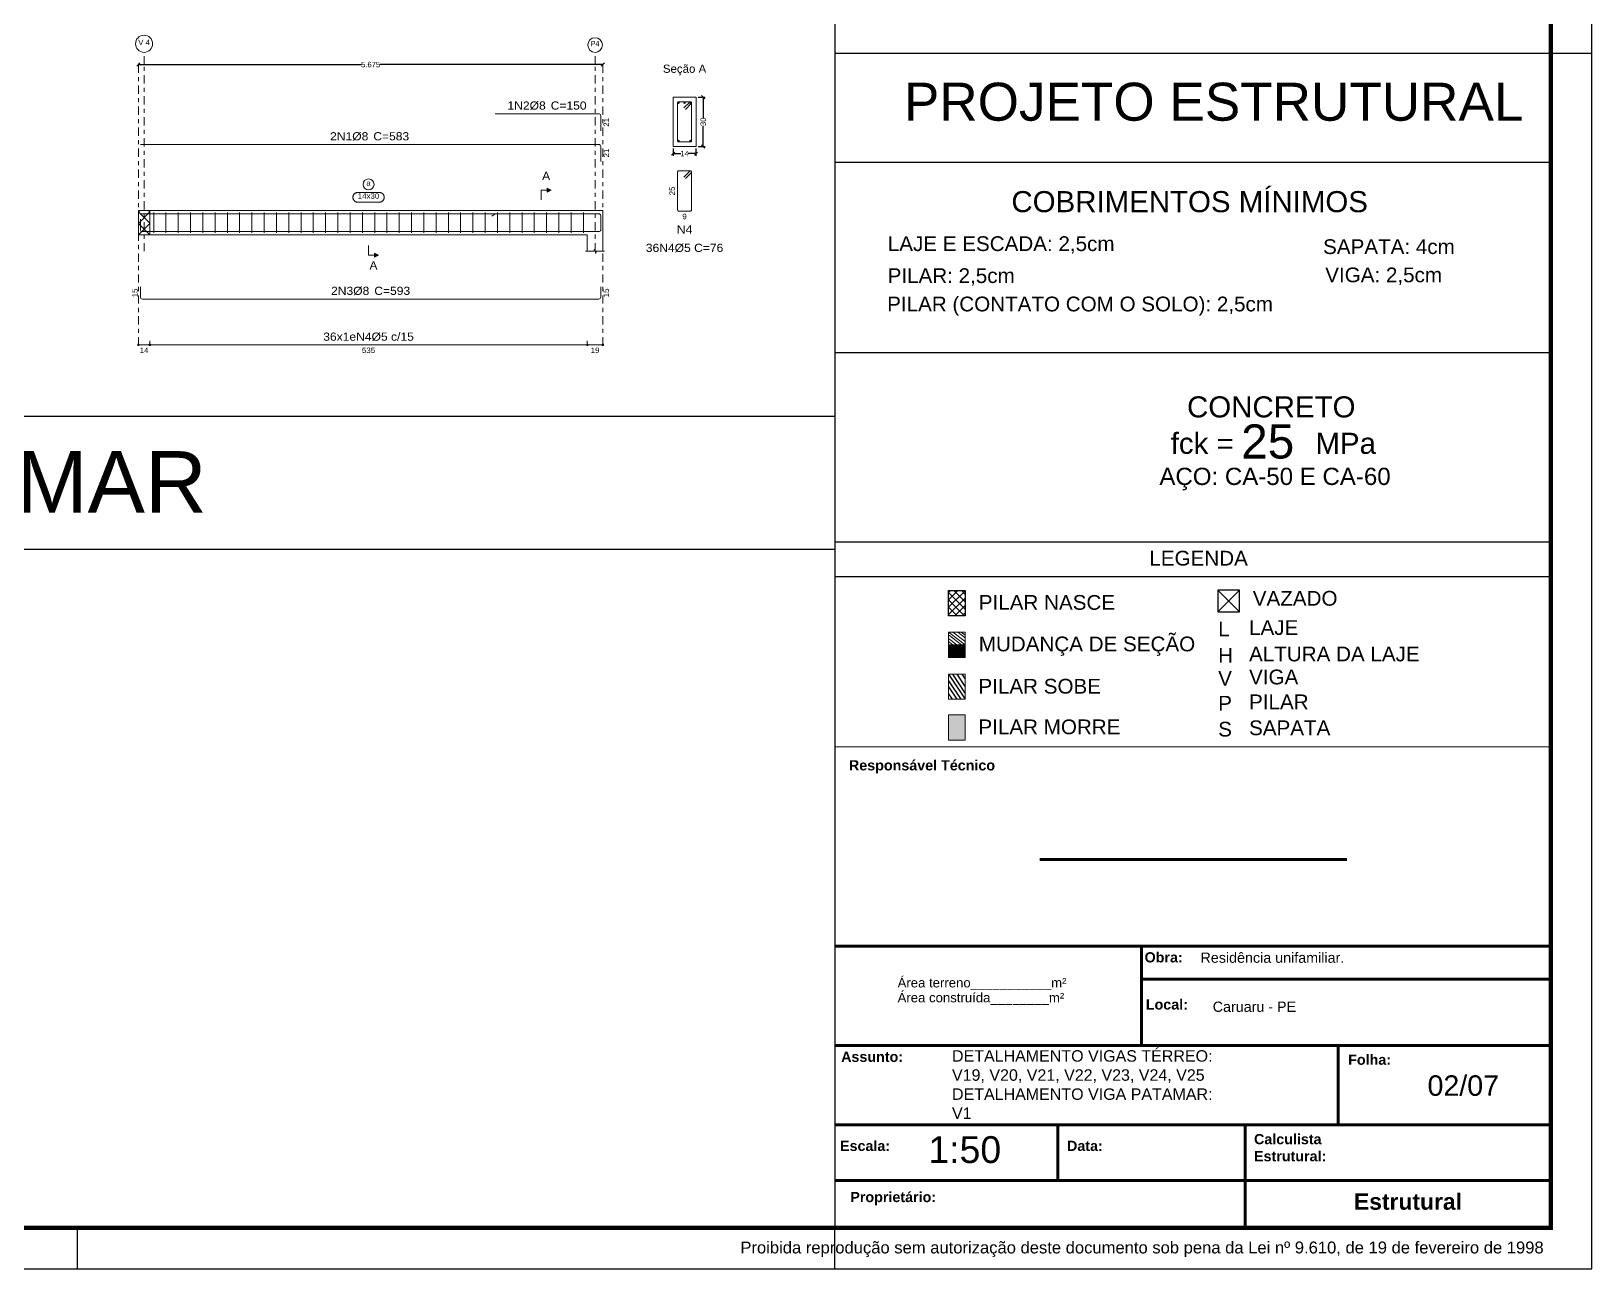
# Model space of a CAD drawing. Header units: centimetres. Extents: x 3194 to 3278, y -951 to -517.
# Drawn here: x 3240.29 to 3278.42, y -638.95 to -608.71 of the extents above; entities that cross this region are included whole.
import ezdxf
from ezdxf.enums import TextEntityAlignment as Align

# ---------------------------------------------------------------- set-up
doc = ezdxf.new("R2010")
doc.units = ezdxf.units.CM
doc.linetypes.add('CYPE_RAYAPUNTO', pattern=[0.4125, 0.2025, -0.105, 0, -0.105])
for name, color, linetype, lineweight in [('ARM_LONGITUDINAL_Ø8', 32, 'Continuous', 9), ('ARM_TRANSVERSAL_Ø5', 120, 'Continuous', 9), ('ELE_ARM_TRANS_TXT_EST', 7, 'Continuous', 9), ('ELE_CONT_NOS', 7, 'Continuous', 9), ('ELE_CONT_VIG_CONCRETO', 7, 'Continuous', 9), ('ELE_COT_COMPRIMENTO_PROJETADO', 8, 'Continuous', 0), ('ELE_COT_COT_ANCORAGENS', 8, 'Continuous', 0), ('ELE_COT_COT_EST', 8, 'Continuous', 0), ('ELE_COT_COT_LIN_APOIOS', 8, 'CYPE_RAYAPUNTO', 0), ('ELE_COT_TEXTOS_ESTRIBOS', 8, 'Continuous', 0), ('ELE_REF_COT_LIN_AUX_COTA', 8, 'CYPE_RAYAPUNTO', 9), ('ELE_REF_LINHAS_MARCAS_PLANTA', 8, 'Continuous', 9), ('ELE_REF_MARCAS_PLANTA', 8, 'Continuous', 9), ('ELE_REF_REF_NOME', 8, 'Continuous', 9), ('ELE_REF_REF_REFERENCIA', 8, 'Continuous', 9), ('ELE_REF_TEXTO_REF_NOME', 8, 'Continuous', 9), ('ELE_REF_TEXTO_REF_REFERENCIA', 8, 'Continuous', 9), ('G-ANNO-TEXT', 231, 'Continuous', 30), ('POR_ARM_LONG_ARM_TEXTOS', 7, 'Continuous', 9), ('POR_ARM_LONG_TXT_COMP', 7, 'Continuous', 9), ('SEC_CONT_VIG_CONCRETO_CORTE', 7, 'Continuous', 9), ('SEC_COTAS_SEC_DIM_VIGA', 8, 'Continuous', 0), ('SEC_COTAS_TEXTOS_DETALHE_ESTRIBOS', 8, 'Continuous', 0), ('SEC_REF_TXT_NOMES', 2, 'Continuous', 9), ('SEC_REF_TXT_POSICOES_ARM_ESTRIBOS', 7, 'Continuous', 9)]:
    doc.layers.add(name, color=color, linetype=linetype, lineweight=lineweight)
for name, color, linetype in [('ARQ-FOLHA', 7, 'Continuous'), ('Camada 1', 7, 'Continuous'), ('COTA CYPE', 31, 'Continuous'), ('PDF_1', 7, 'Continuous'), ('PDF_PILAR_BETAO', 7, 'Continuous'), ('PDF_Text', 7, 'Continuous')]:
    doc.layers.add(name, color=color, linetype=linetype)
doc.styles.add('ARIAL', font='arial.ttf')
doc.styles.add('Arial_1', font='arial.ttf')
doc.styles.add('Arial_2', font='arial.ttf', dxfattribs={"height": 5})
doc.styles.add('Arial_3', font='arial.ttf', dxfattribs={"height": 2.3})
doc.styles.add('Arial_B', font='arialbd.ttf', dxfattribs={"height": 2.5})
doc.styles.add('Arial_B_1', font='arialbd.ttf', dxfattribs={"height": 4})
doc.styles.add('CYPETXT', font='arial.ttf', dxfattribs={"height": 0.2})
doc.styles.add('CYPETXT_0.2', font='arial.ttf', dxfattribs={"height": 0.133333})
doc.styles.add('PDF Arial', font='arial.ttf')
doc.styles.add('TQS_ARIAL', font='arial.ttf')
doc.dimstyles.new('cype_oblique', dxfattribs={"dimtxt": 0.18, "dimasz": 0.18, "dimexe": 0.05, "dimexo": 0.05, "dimgap": 0, "dimtad": 0, "dimdec": 4, "dimzin": 0, "dimdsep": 46, "dimtxsty": 'CYPETXT_0.2', "dimblk": 'OBLIQUE', "dimtsz": 0.04, "dimcen": 0.09, "dimadec": 0, "dimazin": 0, "dimtfac": 1, "dimtdec": 4, "dimtofl": 0, "dimtmove": 2, "dimatfit": 3, "dimfxl": 1, "dimtolj": 1, "dimtzin": 0, "dimarcsym": 0})

# ---------------------------------------------------------------- blocks, each defined once
blk = doc.blocks.new('*D1443')
at = {"layer": 'Defpoints', "color": 0, "transparency": 16777216}
for p in [(3255.971, -611.525), (3256.531, -611.525), (3256.531, -611.703)]:
    blk.add_point(p, dxfattribs=at)
at = {"layer": 'SEC_COTAS_SEC_DIM_VIGA', "color": 0, "lineweight": -2, "transparency": 16777216}
for p, q in [((3255.971, -611.575), (3255.971, -611.753)), ((3256.531, -611.575), (3256.531, -611.753)), ((3255.931, -611.743), (3256.011, -611.663)), ((3255.971, -611.703), (3256.162, -611.703)), ((3256.531, -611.703), (3256.34, -611.703)), ((3256.491, -611.743), (3256.571, -611.663))]:
    blk.add_line(p, q, dxfattribs=at)
at = {"layer": 'SEC_COTAS_SEC_DIM_VIGA', "color": 0, "transparency": 16777216, "insert": (3256.251, -611.703), "char_height": 0.1333, "attachment_point": 5, "style": 'CYPETXT_0.2'}
blk.add_mtext('\\A1;14', dxfattribs=at)
blk = doc.blocks.new('_OBLIQUE')
at = {"color": 0, "linetype": 'ByBlock'}
blk.add_line((-0.5, -0.5), (0.5, 0.5), dxfattribs=at)
blk = doc.blocks.new('*D1444')
at = {"layer": 'Defpoints', "color": 0, "transparency": 16777216}
for p in [(3256.531, -610.325), (3256.709, -610.325), (3256.531, -611.525)]:
    blk.add_point(p, dxfattribs=at)
at = {"layer": 'SEC_COTAS_SEC_DIM_VIGA', "color": 0, "lineweight": -2, "transparency": 16777216}
for p, q in [((3256.581, -610.325), (3256.759, -610.325)), ((3256.749, -610.365), (3256.669, -610.285)), ((3256.709, -610.325), (3256.709, -610.83)), ((3256.709, -611.525), (3256.709, -611.02)), ((3256.581, -611.525), (3256.759, -611.525)), ((3256.749, -611.565), (3256.669, -611.485))]:
    blk.add_line(p, q, dxfattribs=at)
at = {"layer": 'SEC_COTAS_SEC_DIM_VIGA', "color": 0, "transparency": 16777216, "insert": (3256.709, -610.925), "char_height": 0.1333, "attachment_point": 5, "rotation": 90, "style": 'CYPETXT_0.2'}
blk.add_mtext('\\A1;30', dxfattribs=at)
blk = doc.blocks.new('*D1448')
at = {"layer": 'Defpoints', "color": 0, "transparency": 16777216}
for p in [(3242.905, -609.527), (3242.905, -609.527), (3254.255, -609.527)]:
    blk.add_point(p, dxfattribs=at)
at = {"layer": 'ELE_COT_COMPRIMENTO_PROJETADO', "color": 0, "lineweight": -2, "transparency": 16777216}
for p, q in [((3242.865, -609.567), (3242.945, -609.487)), ((3242.905, -609.527), (3248.354, -609.527)), ((3254.255, -609.527), (3248.805, -609.527)), ((3254.215, -609.567), (3254.295, -609.487))]:
    blk.add_line(p, q, dxfattribs=at)
at = {"layer": 'ELE_COT_COMPRIMENTO_PROJETADO', "color": 0, "transparency": 16777216, "insert": (3248.58, -609.527), "char_height": 0.1333, "attachment_point": 5, "style": 'CYPETXT_0.2'}
blk.add_mtext('\\A1;5.675', dxfattribs=at)
blk = doc.blocks.new('FOLHA A1')
at = {"layer": 'ARQ-FOLHA'}
for p, q in [((841, -594), (841, 0)), ((831, -297), (841, -297)), ((471, -594), (471, -584)), ((656, -594), (656, -584)), ((0, -594), (841, -594))]:
    blk.add_line(p, q, dxfattribs=at)
at = {"layer": 'ARQ-FOLHA', "const_width": 1}
blk.add_lwpolyline([(25, -10), (25, -584), (831, -584), (831, -10), (25, -10)], dxfattribs=at)

msp = doc.modelspace()

# ---------------------------------------------------------------- hatches: boundary and pattern name
h = msp.add_hatch(color=256)
h.dxf.hatch_style = 1
h.paths.add_polyline_path([(3263.10732, -624.01013), (3263.10732, -623.70239), (3262.70408, -623.70239), (3262.70408, -624.01013)])
h = msp.add_hatch(color=256)
h.dxf.hatch_style = 1
h.paths.add_polyline_path([(3262.70408, -626.03396), (3263.10732, -626.03396), (3263.10732, -625.41849), (3262.70408, -625.41849)])
at = {"layer": 'COTA CYPE'}
h = msp.add_hatch(dxfattribs=at)
h.set_pattern_fill('ANSI37', color=256, scale=0.04)
h.set_pattern_definition([(45, (230.5201, -264.38538), (-0.089802561, 0.089802561), []), (135, (230.5201, -264.38538), (-0.089802561, -0.089802561), [])])
h.paths.add_polyline_path([(3263.10732, -622.38002), (3262.70408, -622.38002), (3262.70408, -622.99549), (3263.10732, -622.99549)])
at = {"layer": 'ELE_REF_LINHAS_MARCAS_PLANTA'}
for points in [[(3252.89324, -612.64249), (3252.89324, -612.54649), (3252.98924, -612.59449)], [(3248.67378, -614.13649), (3248.67378, -614.23249), (3248.76978, -614.18449)]]:
    msp.add_hatch(color=256, dxfattribs=at).paths.add_polyline_path(points)

# ---------------------------------------------------------------- linework, layer by layer
for p, q in [((3259.9194, -580.55058), (3259.9194, -637.95058)), ((3196.8194, -618.12016), (3259.9194, -618.12016)), ((3196.8194, -621.3704), (3259.9194, -621.3704)), ((3259.9194, -621.19083), (3277.4194, -621.19083)), ((3259.9194, -622.03262), (3277.4194, -622.03262)), ((3269.81004, -622.37159), (3269.28504, -622.89659)), ((3269.28504, -622.37159), (3269.81004, -622.89659)), ((3262.70408, -624.41997), (3263.10732, -625.03544)), ((3262.70408, -624.58448), (3262.99953, -625.03544)), ((3262.79785, -624.41997), (3263.10732, -624.89231)), ((3262.9057, -624.41997), (3263.10732, -624.7277)), ((3263.02528, -624.41997), (3263.10732, -624.54518)), ((3262.70408, -624.7277), (3262.9057, -625.03544)), ((3262.70408, -624.90541), (3262.78927, -625.03544)), ((3259.9194, -626.19934), (3277.4194, -626.1891)), ((3277.4194, -636.79248), (3267.4194, -636.79248)), ((3277.4194, -637.95058), (3277.4194, -636.79248)), ((3269.9464, -637.95058), (3277.4194, -637.95058))]:
    msp.add_line(p, q)
at = {"lineweight": 90}
for p, q in [((3272.4363, -628.94637), (3264.9363, -628.94637)), ((3259.9194, -631.06745), (3277.4194, -631.06745)), ((3267.4194, -633.49475), (3267.4194, -631.06745)), ((3267.4194, -631.87252), (3277.4194, -631.87252)), ((3259.9194, -633.49475), (3277.4194, -633.49475)), ((3259.9194, -633.49475), (3277.4194, -633.49475)), ((3272.2194, -635.43025), (3272.2194, -633.49475)), ((3259.9194, -635.43025), (3277.4194, -635.43025)), ((3265.37492, -636.79248), (3265.37492, -635.43025)), ((3269.9464, -637.95058), (3269.9464, -635.43025)), ((3259.9194, -636.79248), (3277.4194, -636.79248))]:
    msp.add_line(p, q, dxfattribs=at)
at = {"color": 8, "lineweight": 25}
for p, q in [((3277.4194, -636.79248), (3267.4194, -636.79248)), ((3277.4194, -637.95058), (3277.4194, -636.79248)), ((3267.4194, -637.95058), (3277.4194, -637.95058))]:
    msp.add_line(p, q, dxfattribs=at)
msp.add_lwpolyline([(3269.28504, -622.89659), (3269.81004, -622.89659), (3269.81004, -622.37159), (3269.28504, -622.37159), (3269.28504, -622.89659)])
at = {"layer": 'ARM_LONGITUDINAL_Ø8'}
msp.add_line((3251.62365, -613.17149), (3251.54253, -613.22996), dxfattribs=at)
for points in [[(3254.20482, -611.14608), (3254.20482, -610.77525), (3254.20117, -610.75688), (3254.19076, -610.74131), (3254.17519, -610.7309), (3254.15682, -610.72725), (3251.62365, -610.72725)], [(3254.20482, -611.89713), (3254.20482, -611.5263), (3254.20117, -611.50793), (3254.19076, -611.49236), (3254.17519, -611.48195), (3254.15682, -611.4783), (3242.95475, -611.4783)], [(3254.20482, -613.59032), (3254.20482, -613.21949), (3254.20117, -613.20112), (3254.19076, -613.18555), (3254.17519, -613.17514), (3254.15682, -613.17149), (3242.95475, -613.17149)], [(3254.20482, -613.30749), (3254.20482, -613.55949), (3254.20117, -613.57786), (3254.19076, -613.59343), (3254.17519, -613.60383), (3254.15682, -613.60749), (3243.00275, -613.60749), (3242.98438, -613.60383), (3242.96881, -613.59343), (3242.9584, -613.57786), (3242.95475, -613.55949), (3242.95475, -613.30749)], [(3254.20482, -613.59032), (3254.20482, -613.21949), (3254.20117, -613.20112), (3254.19076, -613.18555), (3254.17519, -613.17514), (3254.15682, -613.17149), (3251.62365, -613.17149)], [(3254.20482, -614.95449), (3254.20482, -615.20649), (3254.20117, -615.22486), (3254.19076, -615.24043), (3254.17519, -615.25083), (3254.15682, -615.25449), (3243.00275, -615.25449), (3242.98438, -615.25083), (3242.96881, -615.24043), (3242.9584, -615.22486), (3242.95475, -615.20649), (3242.95475, -614.95449)]]:
    msp.add_lwpolyline(points, dxfattribs=at)
for centre in [(3256.10733, -610.46125), (3256.25133, -610.46125), (3256.39533, -610.46125), (3256.10733, -611.38925), (3256.39533, -611.38925)]:
    msp.add_circle(centre, 0.016, dxfattribs=at)
at = {"layer": 'ARM_TRANSVERSAL_Ø5'}
for p, q in [((3243.27978, -613.13949), (3243.27978, -613.63949)), ((3243.57978, -613.13949), (3243.57978, -613.63949)), ((3243.87978, -613.13949), (3243.87978, -613.63949)), ((3244.17978, -613.13949), (3244.17978, -613.63949)), ((3244.47978, -613.13949), (3244.47978, -613.63949)), ((3244.77978, -613.13949), (3244.77978, -613.63949)), ((3245.07978, -613.13949), (3245.07978, -613.63949)), ((3245.37978, -613.13949), (3245.37978, -613.63949)), ((3245.67978, -613.13949), (3245.67978, -613.63949)), ((3245.97978, -613.13949), (3245.97978, -613.63949)), ((3246.27978, -613.13949), (3246.27978, -613.63949)), ((3246.57978, -613.13949), (3246.57978, -613.63949)), ((3246.87978, -613.13949), (3246.87978, -613.63949)), ((3247.17978, -613.13949), (3247.17978, -613.63949)), ((3247.47978, -613.13949), (3247.47978, -613.63949)), ((3247.77978, -613.13949), (3247.77978, -613.63949)), ((3248.07978, -613.13949), (3248.07978, -613.63949)), ((3248.37978, -613.13949), (3248.37978, -613.63949)), ((3248.67978, -613.13949), (3248.67978, -613.63949)), ((3248.97978, -613.13949), (3248.97978, -613.63949)), ((3249.27978, -613.13949), (3249.27978, -613.63949)), ((3249.57978, -613.13949), (3249.57978, -613.63949)), ((3249.87978, -613.13949), (3249.87978, -613.63949)), ((3250.17978, -613.13949), (3250.17978, -613.63949)), ((3250.47978, -613.13949), (3250.47978, -613.63949)), ((3250.77978, -613.13949), (3250.77978, -613.63949)), ((3251.07978, -613.13949), (3251.07978, -613.63949)), ((3251.37978, -613.13949), (3251.37978, -613.63949)), ((3251.67978, -613.13949), (3251.67978, -613.63949)), ((3251.97978, -613.13949), (3251.97978, -613.63949)), ((3252.27978, -613.13949), (3252.27978, -613.63949)), ((3252.57978, -613.13949), (3252.57978, -613.63949)), ((3252.87978, -613.13949), (3252.87978, -613.63949)), ((3253.17978, -613.13949), (3253.17978, -613.63949)), ((3253.47978, -613.13949), (3253.47978, -613.63949)), ((3253.77978, -613.13949), (3253.77978, -613.63949))]:
    msp.add_line(p, q, dxfattribs=at)
for points in [[(3256.27229, -610.62105), (3256.41371, -610.47963), (3256.41695, -610.47569), (3256.41935, -610.4712), (3256.42083, -610.46632), (3256.42133, -610.46125), (3256.42083, -610.45617), (3256.41935, -610.4513), (3256.41695, -610.4468), (3256.41371, -610.44286), (3256.40977, -610.43963), (3256.40528, -610.43723), (3256.4004, -610.43575), (3256.39533, -610.43525), (3256.10733, -610.43525), (3256.09738, -610.43723), (3256.08894, -610.44286), (3256.08331, -610.4513), (3256.08133, -610.46125), (3256.08133, -611.38925), (3256.08331, -611.3992), (3256.08894, -611.40763), (3256.09738, -611.41327), (3256.10733, -611.41525), (3256.39533, -611.41525), (3256.40528, -611.41327), (3256.41371, -611.40763), (3256.41935, -611.3992), (3256.42133, -611.38925), (3256.42133, -610.46125), (3256.42083, -610.45617), (3256.41935, -610.4513), (3256.41695, -610.4468), (3256.41371, -610.44286), (3256.40977, -610.43963), (3256.40528, -610.43723), (3256.4004, -610.43575), (3256.39533, -610.43525), (3256.39026, -610.43575), (3256.38538, -610.43723), (3256.38088, -610.43963), (3256.37694, -610.44286), (3256.23552, -610.58428)], [(3256.27229, -612.31039), (3256.41371, -612.16897), (3256.41695, -612.16503), (3256.41935, -612.16053), (3256.42083, -612.15565), (3256.42133, -612.15058), (3256.42083, -612.14551), (3256.41935, -612.14063), (3256.41695, -612.13614), (3256.41371, -612.1322), (3256.40977, -612.12896), (3256.40528, -612.12656), (3256.4004, -612.12508), (3256.39533, -612.12458), (3256.10733, -612.12458), (3256.09738, -612.12656), (3256.08894, -612.1322), (3256.08331, -612.14063), (3256.08133, -612.15058), (3256.08133, -613.07858), (3256.08331, -613.08853), (3256.08894, -613.09697), (3256.09738, -613.1026), (3256.10733, -613.10458), (3256.39533, -613.10458), (3256.40528, -613.1026), (3256.41371, -613.09697), (3256.41935, -613.08853), (3256.42133, -613.07858), (3256.42133, -612.15058), (3256.42083, -612.14551), (3256.41935, -612.14063), (3256.41695, -612.13614), (3256.41371, -612.1322), (3256.40977, -612.12896), (3256.40528, -612.12656), (3256.4004, -612.12508), (3256.39533, -612.12458), (3256.39026, -612.12508), (3256.38538, -612.12656), (3256.38088, -612.12896), (3256.37694, -612.1322), (3256.23552, -612.27362)]]:
    msp.add_lwpolyline(points, dxfattribs=at)
at = {"layer": 'Camada 1', "color": 0, "lineweight": 25}
for p, q in [((3259.9194, -609.25058), (3277.4194, -609.25058)), ((3259.9194, -611.90987), (3277.4194, -611.90987)), ((3259.9194, -616.56323), (3277.4194, -616.56323)), ((3277.4194, -637.95058), (3277.4194, -620.23738))]:
    msp.add_line(p, q, dxfattribs=at)
at = {"layer": 'COTA CYPE'}
msp.add_lwpolyline([(3262.70408, -622.38002), (3263.10732, -622.38002), (3263.10732, -622.99549), (3262.70408, -622.99549)], close=True, dxfattribs=at)
at = {"layer": 'ELE_CONT_NOS'}
for p, q in [((3242.90475, -613.08949), (3242.90475, -613.68949)), ((3253.87482, -613.68949), (3253.87482, -614.08949)), ((3254.25482, -613.68949), (3254.25482, -614.08949))]:
    msp.add_line(p, q, dxfattribs=at)
at = {"layer": 'ELE_CONT_NOS', "lineweight": 0}
for p, q in [((3242.90475, -613.1238), (3242.93906, -613.08949)), ((3243.18475, -613.4038), (3242.90475, -613.1238)), ((3242.90475, -613.40665), (3243.18475, -613.12665)), ((3243.18475, -613.12096), (3243.15328, -613.08949)), ((3243.18475, -613.68665), (3242.90475, -613.40665)), ((3242.90475, -613.68949), (3243.18475, -613.40949))]:
    msp.add_line(p, q, dxfattribs=at)
at = {"layer": 'ELE_CONT_NOS'}
for points in [[(3242.90475, -613.08949), (3243.18475, -613.08949)], [(3253.87482, -613.08949), (3254.25482, -613.08949), (3254.25482, -613.68949)], [(3242.90475, -613.68949), (3243.18475, -613.68949)], [(3253.83482, -614.08949), (3254.03482, -614.08949), (3254.04982, -614.03949), (3254.07982, -614.13949), (3254.09482, -614.08949), (3254.29482, -614.08949)]]:
    msp.add_lwpolyline(points, dxfattribs=at)
at = {"layer": 'ELE_CONT_NOS', "lineweight": 0}
msp.add_lwpolyline([(3242.90475, -613.08949), (3242.90475, -613.68949), (3243.18475, -613.68949), (3243.18475, -613.08949), (3242.90475, -613.08949)], close=True, dxfattribs=at)
at = {"layer": 'ELE_CONT_VIG_CONCRETO'}
for p, q in [((3243.18475, -613.08949), (3253.87482, -613.08949)), ((3243.18475, -613.68949), (3253.87482, -613.68949))]:
    msp.add_line(p, q, dxfattribs=at)
at = {"layer": 'ELE_COT_COT_EST'}
for p, q in [((3242.90475, -616.37449), (3242.90475, -616.27449)), ((3243.18475, -616.37449), (3243.18475, -616.27449)), ((3253.87482, -616.37449), (3253.87482, -616.27449))]:
    msp.add_line(p, q, dxfattribs=at)
for points in [[(3242.90475, -616.37449), (3243.18475, -616.37449), (3243.18475, -616.27449)], [(3243.18475, -616.37449), (3253.87482, -616.37449), (3253.87482, -616.27449)], [(3253.87482, -616.37449), (3254.25482, -616.37449), (3254.25482, -616.27449)]]:
    msp.add_lwpolyline(points, dxfattribs=at)
for centre in [(3242.90475, -616.37449), (3243.18475, -616.37449), (3243.18475, -616.37449), (3253.87482, -616.37449), (3253.87482, -616.37449), (3254.25482, -616.37449)]:
    msp.add_circle(centre, 0.02, dxfattribs=at)
at = {"layer": 'ELE_COT_COT_LIN_APOIOS'}
for p, q in [((3242.90475, -609.52725), (3242.90475, -616.37449)), ((3254.25482, -609.52725), (3254.25482, -616.37449))]:
    msp.add_line(p, q, dxfattribs=at)
at = {"layer": 'ELE_REF_COT_LIN_AUX_COTA'}
for p, q in [((3243.04475, -609.52725), (3243.04475, -609.22725)), ((3254.06482, -609.52725), (3254.06482, -609.22725)), ((3243.04475, -614.08949), (3243.04475, -609.52725)), ((3254.06482, -614.08949), (3254.06482, -609.52725))]:
    msp.add_line(p, q, dxfattribs=at)
at = {"layer": 'ELE_REF_LINHAS_MARCAS_PLANTA'}
for p, q in [((3252.74924, -612.59449), (3252.74924, -612.83449)), ((3252.74924, -612.59449), (3252.89324, -612.59449)), ((3248.52978, -614.18449), (3248.52978, -613.94449)), ((3248.52978, -614.18449), (3248.67378, -614.18449))]:
    msp.add_line(p, q, dxfattribs=at)
for points in [[(3252.89324, -612.64249), (3252.89324, -612.54649), (3252.98924, -612.59449)], [(3248.67378, -614.13649), (3248.67378, -614.23249), (3248.76978, -614.18449)]]:
    msp.add_lwpolyline(points, close=True, dxfattribs=at)
at = {"layer": 'ELE_REF_REF_NOME'}
msp.add_lwpolyline([(3248.79178, -612.64949), (3248.7998, -612.64976), (3248.80778, -612.65056), (3248.81569, -612.65189), (3248.82349, -612.65375), (3248.83115, -612.65613), (3248.83863, -612.65901), (3248.84591, -612.66239), (3248.85294, -612.66624), (3248.8597, -612.67056), (3248.86615, -612.67531), (3248.87228, -612.68049), (3248.87804, -612.68607), (3248.88342, -612.69201), (3248.88839, -612.69831), (3248.89293, -612.70492), (3248.89702, -612.71182), (3248.90064, -612.71898), (3248.90377, -612.72636), (3248.9064, -612.73394), (3248.90852, -612.74167), (3248.91011, -612.74953), (3248.91118, -612.75748), (3248.91172, -612.76548), (3248.91172, -612.7735), (3248.91118, -612.7815), (3248.91011, -612.78945), (3248.90852, -612.79731), (3248.9064, -612.80504), (3248.90377, -612.81262), (3248.90064, -612.82), (3248.89702, -612.82716), (3248.89293, -612.83406), (3248.88839, -612.84067), (3248.88342, -612.84696), (3248.87804, -612.85291), (3248.87228, -612.85849), (3248.86615, -612.86366), (3248.8597, -612.86842), (3248.85294, -612.87274), (3248.84591, -612.87659), (3248.83863, -612.87997), (3248.83115, -612.88285), (3248.82349, -612.88522), (3248.81569, -612.88708), (3248.80778, -612.88842), (3248.7998, -612.88922), (3248.79178, -612.88949), (3248.26778, -612.88949), (3248.25977, -612.88922), (3248.25179, -612.88842), (3248.24388, -612.88708), (3248.23608, -612.88522), (3248.22842, -612.88285), (3248.22094, -612.87997), (3248.21366, -612.87659), (3248.20663, -612.87274), (3248.19987, -612.86842), (3248.19341, -612.86366), (3248.18729, -612.85849), (3248.18153, -612.85291), (3248.17615, -612.84696), (3248.17118, -612.84067), (3248.16664, -612.83406), (3248.16255, -612.82716), (3248.15893, -612.82), (3248.1558, -612.81262), (3248.15317, -612.80504), (3248.15105, -612.79731), (3248.14946, -612.78945), (3248.14839, -612.7815), (3248.14785, -612.7735), (3248.14785, -612.76548), (3248.14839, -612.75748), (3248.14946, -612.74953), (3248.15105, -612.74167), (3248.15317, -612.73394), (3248.1558, -612.72636), (3248.15893, -612.71898), (3248.16255, -612.71182), (3248.16664, -612.70492), (3248.17118, -612.69831), (3248.17615, -612.69201), (3248.18153, -612.68607), (3248.18729, -612.68049), (3248.19341, -612.67531), (3248.19987, -612.67056), (3248.20663, -612.66624), (3248.21366, -612.66239), (3248.22094, -612.65901), (3248.22842, -612.65613), (3248.23608, -612.65375), (3248.24388, -612.65189), (3248.25179, -612.65056), (3248.25977, -612.64976), (3248.26778, -612.64949), (3248.79178, -612.64949)], close=True, dxfattribs=at)
msp.add_circle((3248.52978, -612.45478), 0.13471, dxfattribs=at)
at = {"layer": 'ELE_REF_REF_REFERENCIA'}
for centre, radius in [((3243.04475, -609.01785), 0.2094), ((3254.06482, -609.04885), 0.17839)]:
    msp.add_circle(centre, radius, dxfattribs=at)
at = {"layer": 'PDF_1', "lineweight": 18}
for points in [[(3262.70408, -624.41997), (3263.10732, -624.41997), (3263.10732, -625.03544), (3262.70408, -625.03544)], [(3262.70408, -625.41849), (3263.10732, -625.41849), (3263.10732, -626.03396), (3262.70408, -626.03396)]]:
    msp.add_lwpolyline(points, close=True, dxfattribs=at)
at = {"layer": 'PDF_PILAR_BETAO', "lineweight": 18}
for p, q in [((3262.70408, -623.39466), (3263.10732, -623.70239)), ((3262.70408, -623.4608), (3263.02065, -623.70239)), ((3262.80846, -623.39466), (3263.10732, -623.62274)), ((3262.92911, -623.39466), (3263.10732, -623.53065)), ((3263.01233, -623.39466), (3263.10732, -623.46715)), ((3262.70408, -623.54852), (3262.9057, -623.70239)), ((3262.70408, -623.62432), (3262.80638, -623.70239)), ((3263.10732, -623.70239), (3262.70408, -623.70239))]:
    msp.add_line(p, q, dxfattribs=at)
msp.add_lwpolyline([(3262.70408, -623.39466), (3263.10732, -623.39466), (3263.10732, -624.01013), (3262.70408, -624.01013)], close=True, dxfattribs=at)
at = {"layer": 'SEC_CONT_VIG_CONCRETO_CORTE'}
msp.add_lwpolyline([(3256.53133, -610.32525), (3255.97133, -610.32525), (3255.97133, -611.52525), (3256.53133, -611.52525), (3256.53133, -610.32525)], close=True, dxfattribs=at)

# ---------------------------------------------------------------- block references
at = {"layer": 'ARQ-FOLHA', "xscale": 0.1, "yscale": 0.1, "zscale": 0.1}
msp.add_blockref('FOLHA A1', (3194.3194, -579.55058), dxfattribs=at)

# ---------------------------------------------------------------- texts
at = {"insert": (3211.04803, -618.97167), "char_height": 1.5, "attachment_point": 1, "style": 'TQS_ARIAL'}
msp.add_mtext_dynamic_manual_height_columns('DETALHAMENTO VIGA PATAMAR', width=72.2611045, gutter_width=12.5, heights=[0], dxfattribs=at)
at = {"layer": 'Camada 1', "color": 0, "lineweight": 25, "style": 'TQS_ARIAL'}
for s, height, p in [('PROJETO ESTRUTURAL', 0.928807, (3261.61093, -610.89796)), ('COBRIMENTOS MÍNIMOS', 0.5148933, (3264.23843, -613.13294)), ('LAJE E ESCADA: 2,5cm', 0.3604253, (3261.21772, -614.08224)), ('SAPATA: 4cm', 0.3604253, (3271.85391, -614.15566)), ('PILAR: 2,5cm', 0.3604253, (3261.21334, -614.86328)), ('VIGA: 2,5cm', 0.3604253, (3271.9064, -614.84509)), ('PILAR (CONTATO COM O SOLO): 2,5cm', 0.3604253, (3261.20214, -615.55652)), ('CONCRETO', 0.514893, (3268.52968, -618.14775)), ('fck =          MPa', 0.5148933, (3268.12986, -619.03816)), ('25', 0.834131, (3269.85329, -619.15241)), ('AÇO: CA-50 E CA-60', 0.4208117, (3267.85353, -619.79865)), ('LEGENDA', 0.360425, (3267.6093, -621.76787)), ('PILAR NASCE', 0.3604253, (3263.44132, -622.84838)), ('VAZADO', 0.360425, (3270.13584, -622.74769)), ('MUDANÇA DE SEÇÃO', 0.3604253, (3263.44132, -623.86301)), ('L', 0.36043, (3269.29101, -623.49626)), ('LAJE', 0.360425, (3270.04507, -623.46297)), ('H', 0.36043, (3269.29101, -624.14161)), ('ALTURA DA LAJE', 0.3604253, (3270.04507, -624.10832)), ('PILAR SOBE', 0.360425, (3263.43291, -624.89619)), ('V', 0.36043, (3269.29101, -624.70368)), ('VIGA', 0.360425, (3270.04507, -624.67039)), ('P', 0.36043, (3269.29101, -625.31119)), ('PILAR', 0.360425, (3270.04507, -625.2779)), ('PILAR MORRE', 0.3604253, (3263.43291, -625.88909)), ('S', 0.36043, (3269.29101, -625.9454)), ('SAPATA', 0.360425, (3270.04507, -625.91211))]:
    msp.add_text(s, height=height, dxfattribs=at).set_placement(p)
at = {"layer": 'ELE_ARM_TRANS_TXT_EST', "style": 'CYPETXT', "width": 1.055863}
msp.add_text('36x1eN4%%c5 c/15', height=0.2, dxfattribs=at).set_placement((3247.42278, -616.27449), (3249.63678, -616.27449), align=Align.FIT)
at = {"layer": 'ELE_COT_COT_ANCORAGENS', "style": 'CYPETXT', "width": 1.042546}
for s, p, p2 in [('21', (3254.40482, -611.04466), (3254.40482, -610.82866)), ('21', (3254.40482, -611.79571), (3254.40482, -611.57971)), ('15', (3242.88808, -615.21249), (3242.88808, -614.99649)), ('15', (3254.40482, -615.21249), (3254.40482, -614.99649))]:
    msp.add_text(s, height=0.133333, rotation=90, dxfattribs=at).set_placement(p, p2, align=Align.FIT)
at = {"layer": 'ELE_COT_TEXTOS_ESTRIBOS', "style": 'CYPETXT', "width": 1.042546}
for s, p, p2 in [('14', (3242.93675, -616.57449), (3243.15275, -616.57449)), ('535', (3248.36778, -616.57449), (3248.69178, -616.57449)), ('19', (3253.95682, -616.57449), (3254.17282, -616.57449))]:
    msp.add_text(s, height=0.133333, dxfattribs=at).set_placement(p, p2, align=Align.FIT)
at = {"layer": 'ELE_REF_MARCAS_PLANTA', "style": 'CYPETXT', "width": 1.044083}
for p, p2 in [((3252.77174, -612.34449), (3252.96674, -612.34449)), ((3248.55228, -614.53449), (3248.74728, -614.53449))]:
    msp.add_text('A', height=0.2, dxfattribs=at).set_placement(p, p2, align=Align.FIT)
at = {"layer": 'ELE_REF_TEXTO_REF_NOME', "style": 'CYPETXT'}
for s, height, width, p, p2 in [('a', 0.13333, 0.984627, (3248.47878, -612.48812), (3248.58078, -612.48812)), ('14x30', 0.133333, 1.032505, (3248.26778, -612.80282), (3248.79178, -612.80282))]:
    msp.add_text(s, height=height, dxfattribs=dict(at, width=width)).set_placement(p, p2, align=Align.FIT)
at = {"layer": 'ELE_REF_TEXTO_REF_REFERENCIA', "style": 'CYPETXT'}
for s, width, p, p2 in [('V 4', 1.022957, (3242.90175, -609.05118), (3243.18775, -609.05118)), ('P4', 0.965629, (3253.95482, -609.08219), (3254.17482, -609.08219))]:
    msp.add_text(s, height=0.133333, dxfattribs=dict(at, width=width)).set_placement(p, p2, align=Align.FIT)
at = {"layer": 'G-ANNO-TEXT', "color": 7, "attachment_point": 1}
for s, insert, char_height, width, style in [('Responsável Técnico ', (3260.26811, -626.52273), 0.25, 4.4172981, 'Arial_B'), ('Obra:', (3267.49267, -631.2148), 0.25, 1.1223625, 'Arial_B'), ('Residência unifamiliar. ', (3268.8592, -631.22362), 0.25, 9.0831194, 'Arial_1'), ('Área terreno___________m²', (3261.4572, -631.84542), 0.23, 5.6599137, 'Arial_3'), ('Área construída________m²', (3261.4572, -632.20923), 0.23, 6.1970444, 'Arial_3'), ('Local:', (3267.5224, -632.36608), 0.25, 1.2345987, 'Arial_B'), ('Assunto:', (3260.07789, -633.6444), 0.25, 1.8118138, 'Arial_B'), ('Folha:', (3272.46623, -633.71561), 0.25, 1.2586494, 'Arial_B'), ('02/07', (3274.40589, -634.22355), 0.5, 2.1645562, 'Arial_2'), ('Calculista Estrutural:', (3270.16625, -635.65722), 0.25, 2.1767666, 'Arial_B'), ('Escala:', (3260.05115, -635.82159), 0.25, 1.4670881, 'Arial_B'), ('1:50', (3262.20769, -635.71049), 0.65491, 10.0806393, 'Arial_1'), ('Data:', (3265.59674, -635.82159), 0.25, 1.0502106, 'Arial_B'), ('Proprietário: ', (3260.3018, -637.07127), 0.25, 2.6616025, 'Arial_B'), ('Estrutural', (3272.60818, -637.10796), 0.4, 3.2147669, 'Arial_B_1'), ('Proibida reprodução sem autorização deste documento sob pena da Lei nº 9.610, de 19 de fevereiro de 1998', (3257.61566, -638.28556), 0.29, 23.7700344, 'ARIAL')]:
    msp.add_mtext(s, dxfattribs=dict(at, insert=insert, char_height=char_height, width=width, style=style))
at = {"layer": 'PDF_Text', "attachment_point": 7, "style": 'PDF Arial'}
for s, insert, char_height, width in [('\\pxi-3,l4,t4;Caruaru - PE', (3268.90709, -632.67603), 0.2499995, 8.7875396), ('DETALHAMENTO VIGAS TÉRREO: \\PV19, V20, V21, V22, V23, V24, V25\\PDETALHAMENTO VIGA PATAMAR:\\PV1', (3262.78678, -635.28931), 0.2798937, 8.1161323)]:
    msp.add_mtext(s, dxfattribs=dict(at, insert=insert, char_height=char_height, width=width))
at = {"layer": 'POR_ARM_LONG_ARM_TEXTOS', "style": 'CYPETXT', "width": 1.057309}
for s, p, p2 in [('1N2%%c8', (3251.92374, -610.62725), (3252.85974, -610.62725)), ('2N1%%c8', (3247.58928, -611.3783), (3248.52528, -611.3783)), ('2N3%%c8', (3247.61328, -615.15449), (3248.54928, -615.15449))]:
    msp.add_text(s, height=0.2, dxfattribs=at).set_placement(p, p2, align=Align.FIT)
at = {"layer": 'POR_ARM_LONG_TXT_COMP', "style": 'CYPETXT', "width": 1.053117}
for s, p, p2 in [(' C=150', (3252.89974, -610.62725), (3253.85674, -610.62725)), (' C=583', (3248.56528, -611.3783), (3249.52228, -611.3783)), (' C=593', (3248.58928, -615.15449), (3249.54628, -615.15449))]:
    msp.add_text(s, height=0.2, dxfattribs=at).set_placement(p, p2, align=Align.FIT)
at = {"layer": 'SEC_COTAS_TEXTOS_DETALHE_ESTRIBOS', "style": 'CYPETXT', "width": 1.042546}
msp.add_text('25', height=0.133333, rotation=90, dxfattribs=at).set_placement((3256.01466, -612.72258), (3256.01466, -612.50658), align=Align.FIT)
msp.add_text('9', height=0.13333, dxfattribs=at).set_placement((3256.19733, -613.30458), (3256.30533, -613.30458), align=Align.FIT)
at = {"layer": 'SEC_REF_TXT_NOMES', "style": 'CYPETXT', "width": 1.002256}
msp.add_text('Seção A', height=0.2, dxfattribs=at).set_placement((3255.72183, -609.72725), (3256.78083, -609.72725), align=Align.FIT)
at = {"layer": 'SEC_REF_TXT_POSICOES_ARM_ESTRIBOS', "style": 'CYPETXT'}
for s, width, p, p2 in [('N4', 1.083541, (3256.05783, -613.65458), (3256.44483, -613.65458)), ('36N4%%c5 C=76', 1.055186, (3255.30483, -614.10458), (3257.19783, -614.10458))]:
    msp.add_text(s, height=0.2, dxfattribs=dict(at, width=width)).set_placement(p, p2, align=Align.FIT)

# ---------------------------------------------------------------- dimensions: what is measured, and where the dimension line sits
at = {"layer": 'ELE_COT_COMPRIMENTO_PROJETADO'}
dim = msp.add_aligned_dim(p1=(3254.25482, -609.52725), p2=(3242.90475, -609.52725), distance=0, text='5.675', dimstyle='cype_oblique', override={"dimexe": 0, "dimexo": 0}, dxfattribs=at)
dim.commit()
dim.dimension.update_dxf_attribs({"geometry": '*D1448', "text_midpoint": (3248.57978, -609.52725)})
at = {"layer": 'SEC_COTAS_SEC_DIM_VIGA'}
for p1, p2, text, picture, middle in [((3256.53133, -611.52525), (3256.53133, -610.32525), '30', '*D1444', (3256.70866, -610.92525)), ((3255.97133, -611.52525), (3256.53133, -611.52525), '14', '*D1443', (3256.25133, -611.70258))]:
    dim = msp.add_aligned_dim(p1=p1, p2=p2, distance=-0.17733, text=text, dimstyle='cype_oblique', dxfattribs=at)
    dim.commit()
    dim.dimension.update_dxf_attribs({"geometry": picture, "text_midpoint": middle})

doc.saveas('drawing.dxf')
